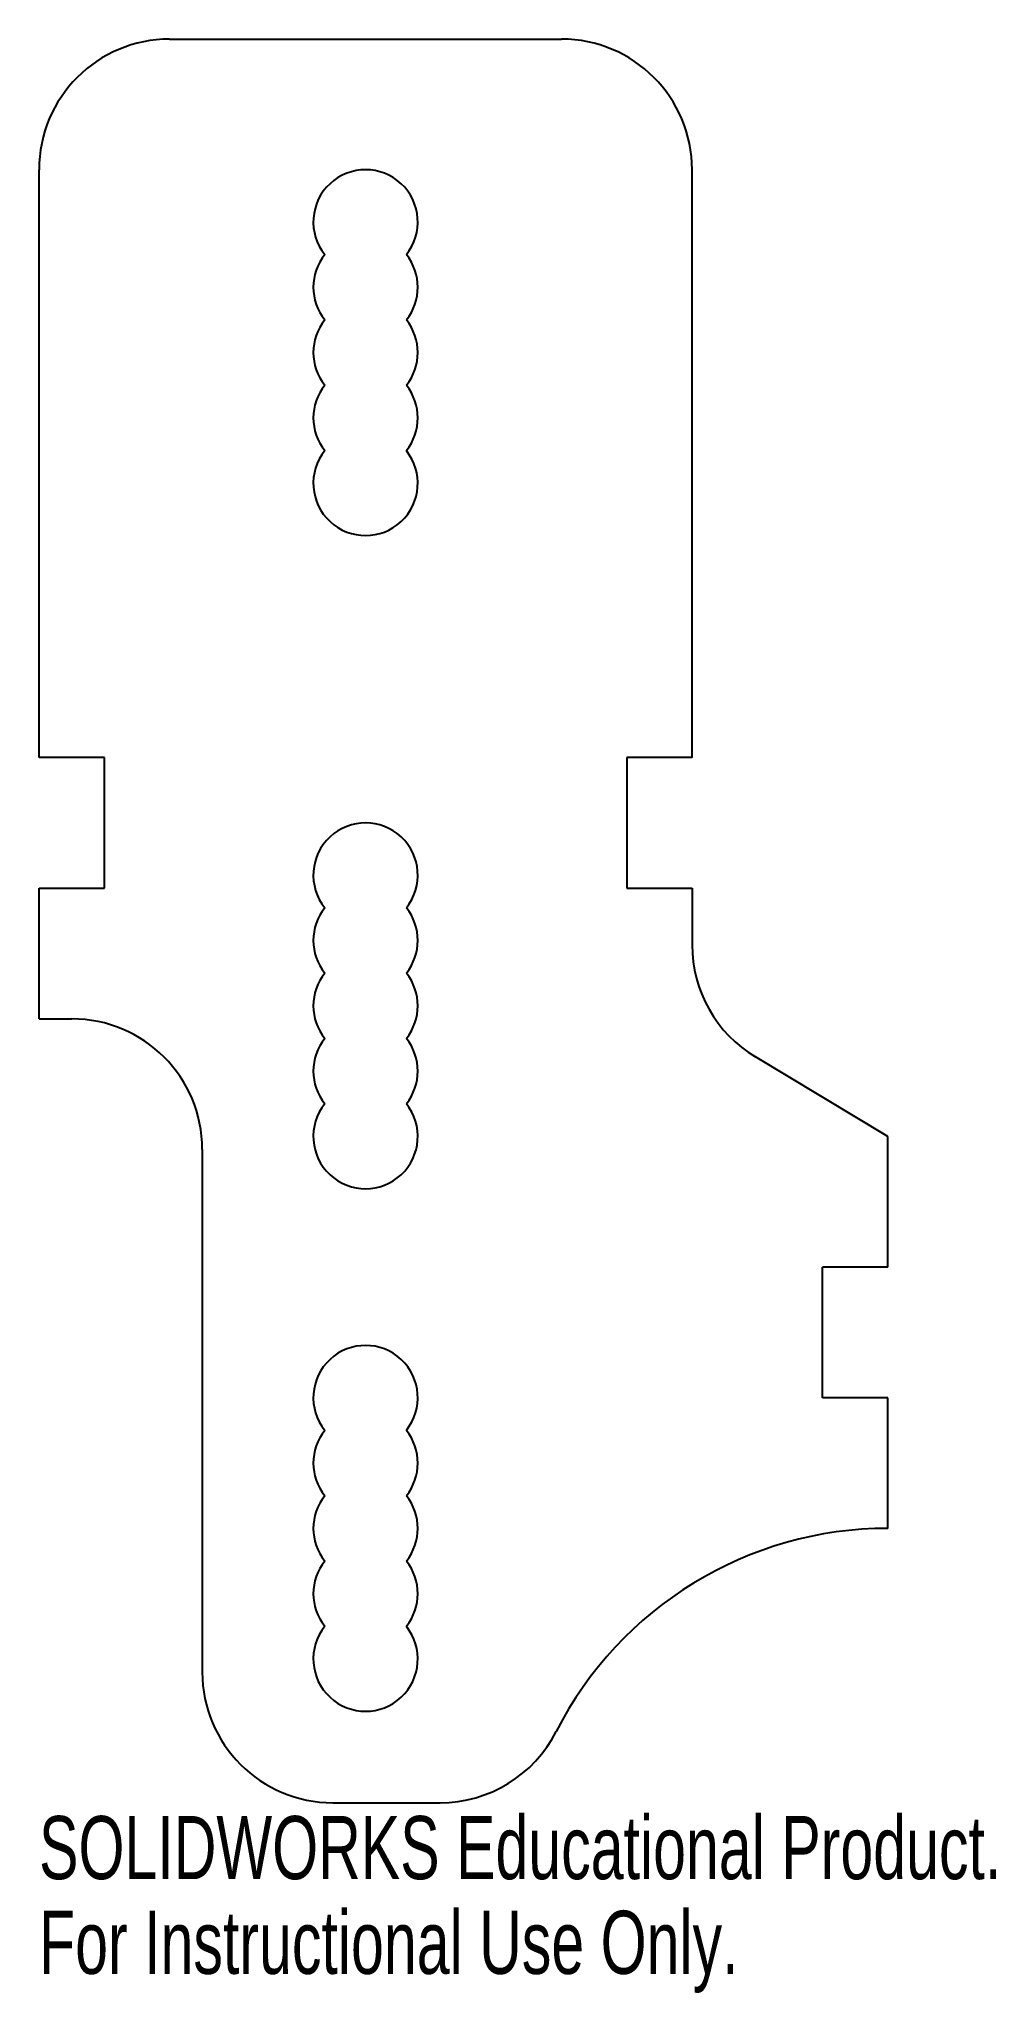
# Model space of a CAD drawing. Header units: millimetres. Extents: x -25 to 48, y -75 to 75.
import ezdxf

# ---------------------------------------------------------------- set-up
doc = ezdxf.new("R2010")
doc.units = ezdxf.units.MM
doc.styles.add('SLDTEXTSTYLE0', font='TXT', dxfattribs={"width": 0.7})

msp = doc.modelspace()

# ---------------------------------------------------------------- linework, layer by layer
at = {"color": 7, "linetype": 'Continuous', "lineweight": 25}
for p, q in [((-15, 75), (15, 75)), ((-25, 20), (-25, 65)), ((25, 20), (25, 65)), ((-20, 20), (-25, 20)), ((-20, 10), (-20, 20)), ((20, 20), (20, 10)), ((25, 20), (20, 20)), ((-25, 10), (-20, 10)), ((-25, 0), (-25, 10)), ((20, 10), (25, 10)), ((25, 10), (25, 5.66)), ((-25, 0), (-22.5, 0)), ((40, -9), (29.86, -2.91)), ((-12.5, -10), (-12.5, -50)), ((40, -19), (40, -9)), ((35, -29), (35, -19)), ((40, -19), (35, -19)), ((40, -29), (35, -29)), ((40, -39), (40, -29)), ((-2.5, -60), (5.7, -60))]:
    msp.add_line(p, q, dxfattribs=at)
for centre, radius, start, end in [((-15, 65), 10, 90, 180), ((15, 65), 10, 0, 90), ((0, 61), 4, 321.3178, 218.6822), ((0, 56), 4, 141.3178, 218.6822), ((0, 56), 4, 321.3178, 38.6822), ((0, 51), 4, 141.3178, 218.6822), ((0, 51), 4, 321.3178, 38.6822), ((0, 46), 4, 141.3178, 218.6822), ((0, 46), 4, 321.3178, 38.6822), ((0, 41), 4, 141.3178, 38.6822), ((0, 11), 4, 321.3178, 218.6822), ((0, 6), 4, 141.3178, 218.6822), ((0, 6), 4, 321.3178, 38.6822), ((35, 5.66), 10, 180, 239.0362), ((0, 1), 4, 141.3178, 218.6822), ((0, 1), 4, 321.3178, 38.6822), ((-22.5, -10), 10, 0, 90), ((0, -4), 4, 141.3178, 218.6822), ((0, -4), 4, 321.3178, 38.6822), ((0, -9), 4, 141.3178, 38.6822), ((0, -29), 4, 321.3178, 218.6822), ((0, -34), 4, 141.3178, 218.6822), ((0, -34), 4, 321.3178, 38.6822), ((0, -39), 4, 141.3178, 218.6822), ((0, -39), 4, 321.3178, 38.6822), ((40, -67.51), 28.51, 90, 152.9589), ((0, -44), 4, 141.3178, 218.6822), ((0, -44), 4, 321.3178, 38.6822), ((0, -49), 4, 141.3178, 38.6822), ((-2.5, -50), 10, 180, 270), ((5.7, -50), 10, 270, 332.9589)]:
    msp.add_arc(centre, radius, start, end, dxfattribs=at)

# ---------------------------------------------------------------- texts
at = {"color": 7, "linetype": 'Continuous', "char_height": 4.8336, "attachment_point": 1, "style": 'SLDTEXTSTYLE0'}
for s, insert in [('SOLIDWORKS Educational Product.', (-25, -61.02)), ('For Instructional Use Only.', (-25, -68.27))]:
    msp.add_mtext(s, dxfattribs=dict(at, insert=insert))

doc.saveas('drawing.dxf')
